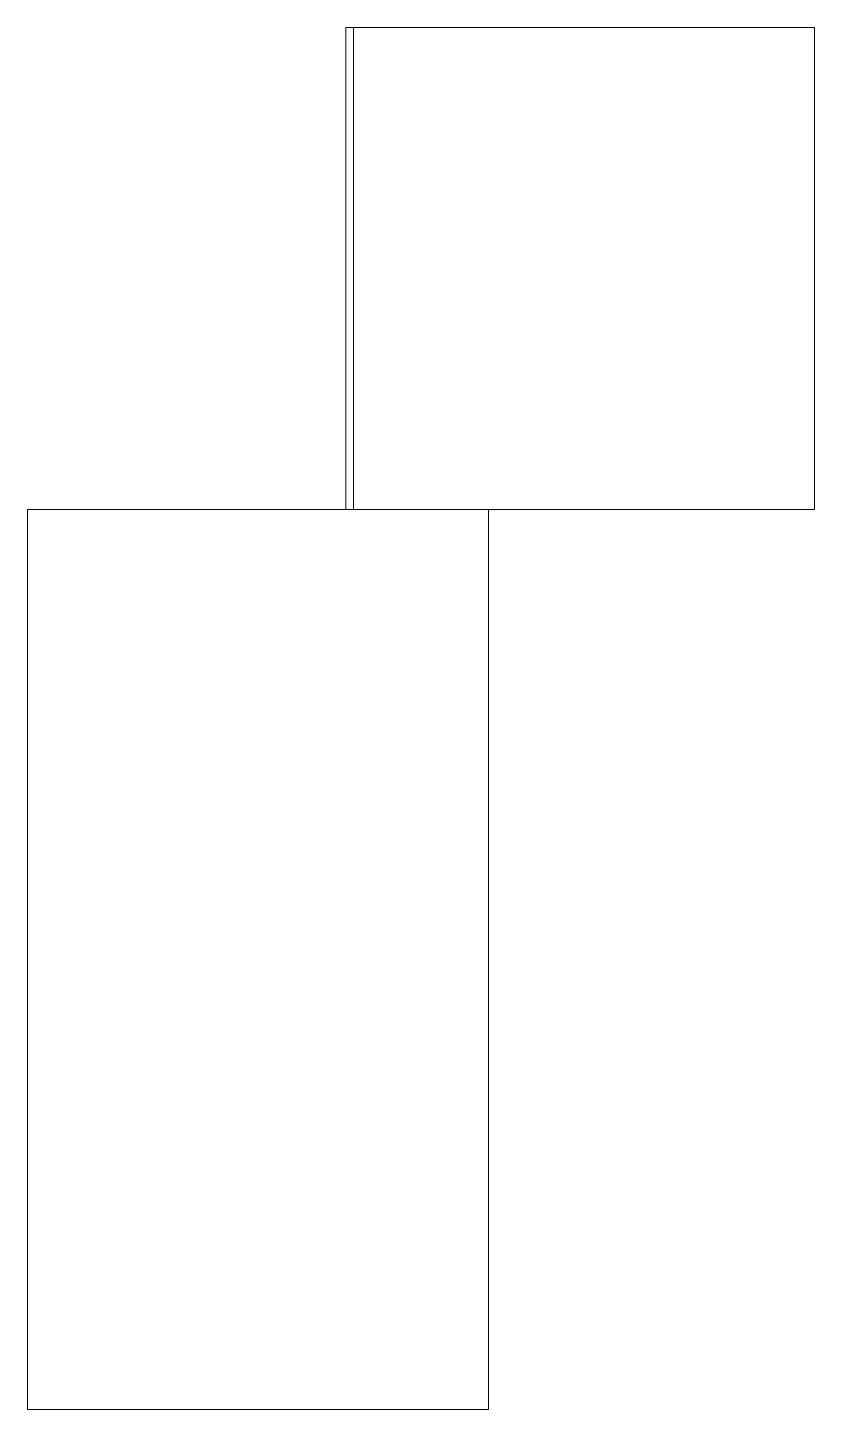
# Model space of a CAD drawing. Header units: millimetres. Extents: x -331 to 5585, y -2655 to 1513.
# Drawn here: x 820 to 1187, y 69 to 714 of the extents above; entities that cross this region are included whole.
import ezdxf

# ---------------------------------------------------------------- set-up
doc = ezdxf.new("R2010")
doc.units = ezdxf.units.MM

msp = doc.modelspace()

# ---------------------------------------------------------------- linework, layer by layer
at = {"color": 7, "linetype": 'Continuous', "lineweight": 15}
for p, q in [((968.49, 488.61), (968.49, 713.61)), ((968.49, 713.61), (972.02, 713.61)), ((972.02, 488.61), (972.02, 713.61)), ((972.02, 713.61), (1186.99, 713.61)), ((1186.99, 713.61), (1186.99, 488.61)), ((820.01, 488.61), (820.01, 68.61)), ((968.49, 488.61), (820.01, 488.61)), ((968.49, 488.61), (972.02, 488.61)), ((1186.99, 488.61), (972.02, 488.61)), ((1035.01, 488.61), (1035.01, 68.61)), ((820.01, 68.61), (1035.01, 68.61))]:
    msp.add_line(p, q, dxfattribs=at)

doc.saveas('drawing.dxf')
